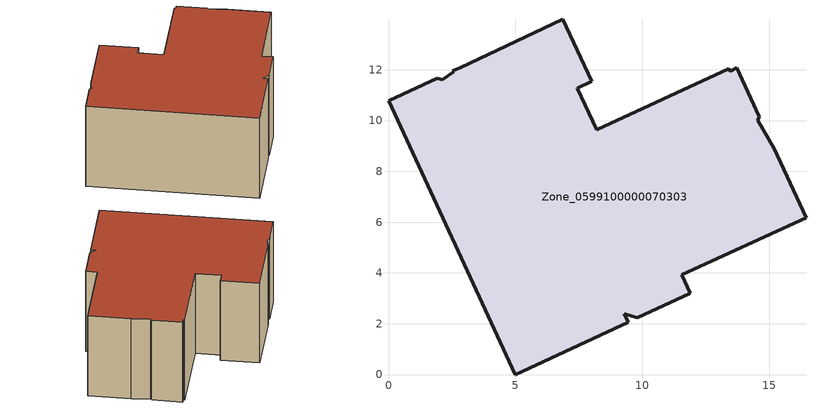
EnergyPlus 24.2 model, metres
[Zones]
Zone_0599100000070303
 floor ground (C_G): 15.19,8.88 16.44,6.18 11.54,3.92 11.88,3.19 9.8,2.23 9.29,2.39 9.44,2.06 4.99,0 0,10.78 1.92,11.68 2.12,11.61 2.57,11.92 2.52,11.95 2.82,12.09 6.87,13.98 8.01,11.54 7.43,11.27 8.19,9.63 13.4,12.05 13.46,11.95 13.71,12.07 14.6,10.15 14.55,10.01 z0
 wall outside (C_F): 4.99,0 9.44,2.06 9.29,2.39 9.8,2.23 11.88,3.19 11.54,3.92 16.44,6.18 15.19,8.88 14.55,10.01 14.6,10.15 13.71,12.07 13.46,11.95 13.4,12.05 8.19,9.63 7.43,11.27 8.01,11.54 6.87,13.98 2.82,12.09 2.52,11.95 2.57,11.92 2.12,11.61 1.92,11.68 0,10.78 4.99,0 z0:6.49
 roof outside (C_R): 16.44,6.18 15.19,8.88 14.55,10.01 14.6,10.15 13.71,12.07 13.46,11.95 13.4,12.05 8.19,9.63 7.43,11.27 8.01,11.54 6.87,13.98 2.82,12.09 2.52,11.95 2.57,11.92 2.12,11.61 1.92,11.68 0,10.78 4.99,0 9.44,2.06 9.29,2.39 9.8,2.23 11.88,3.19 11.54,3.92 z6.49
[BUILDING]
Pand.0599100000070303: North Axis=0; Terrain=City; Loads Convergence Tolerance Value=0.04; Temperature Convergence Tolerance Value=0.4; Solar Distribution=FullExterior; Maximum Number of Warmup Days=25; Minimum Number of Warmup Days=1
[Site:Location]
Rotterdam.The.Hague.AP_ZH_NLD Design_Conditions: Latitude=51.96; Longitude=4.45; Time Zone=1; Elevation=-4.5
[SITE:GROUNDTEMPERATURE:BUILDINGSURFACE]
18, 18, 18, 18, 18, 18, 18, 18, 18, 18, 18, 18
[MATERIAL] Thermal Absorptance=0.9; Solar Absorptance=0.7; Visible Absorptance=0.7
Name | Roughness | Thickness | Conductivity | Density | Specific Heat
G.D.1975-1991 | MediumSmooth | 0.15 | 0.288461 | 540 | 1210
F.D.1975-1991 | Rough | 0.3 | 0.230769 | 1920 | 840
R.D.1975-1991 | MediumRough | 0.2 | 0.153846 | 1500 | 1000
[CONSTRUCTION]
C_G: G.D.1975-1991
C_F: F.D.1975-1991
C_R: R.D.1975-1991
[ZONE]
Zone_0599100000070303: Type=1; Multiplier=1; Ceiling Height=Autocalculate; Volume=Autocalculate; Floor Area=autocalculate; Part of Total Floor Area=Yes
[ZONEINFILTRATION:DESIGNFLOWRATE]
Infil_Zone_0599100000070303: Zone or ZoneList or Space or SpaceList=Zone_0599100000070303; Schedule=AlwaysOn; Design Flow Rate Calculation Method=Flow/Area; Flow Rate per Floor Area=0.0042; Constant Term Coefficient=1; Temperature Term Coefficient=0; Velocity Term Coefficient=0; Velocity Squared Term Coefficient=0
[HVACTEMPLATE:ZONE:IDEALLOADSAIRSYSTEM]
Zone_0599100000070303: Maximum Heating Supply Air Temperature=50; Minimum Cooling Supply Air Temperature=13; Maximum Heating Supply Air Humidity Ratio=0.0156; Minimum Cooling Supply Air Humidity Ratio=0.0077; Heating Limit=NoLimit; Cooling Limit=NoLimit; Dehumidification Control Type=ConstantSensibleHeatRatio; Cooling Sensible Heat Ratio=0.7; Dehumidification Setpoint=60; Humidification Control Type=None; Humidification Setpoint=30; Outdoor Air Method=None; Outdoor Air Flow Rate per Person=0.00944; Outdoor Air Flow Rate per Zone Floor Area=0; Outdoor Air Flow Rate per Zone=0; Demand Controlled Ventilation Type=None; Outdoor Air Economizer Type=NoEconomizer; Heat Recovery Type=None; Sensible Heat Recovery Effectiveness=0.7; Latent Heat Recovery Effectiveness=0.65
[ZONECONTROL:THERMOSTAT]
ThermostatControl_Zone_0599100000070303: Zone or ZoneList=Zone_0599100000070303; Control Type Schedule=DualSetpointControlType; Control 1=Thermostat_Zone_0599100000070303; Temperature Difference Between Cutout And Setpoint=0
[THERMOSTATSETPOINT:DUALSETPOINT]
Thermostat_Zone_0599100000070303: Heating Setpoint Temperature Schedule=HeatingSetpoint_Zone_0599100000070303; Cooling Setpoint Temperature Schedule=CoolingSetpoint_Zone_0599100000070303
[SCHEDULE:COMPACT]
HeatingSetpoint_Zone_0599100000070303: Through: 12/31, For: AllDays, Until: 24:00, 21
CoolingSetpoint_Zone_0599100000070303: Through: 12/31, For: AllDays, Until: 24:00, 24
DualSetpointControlType: Through: 12/31, For: AllDays, Until: 24:00, 4
AlwaysOn: Through: 12/31, For: AllDays, Until: 24:00, 1
